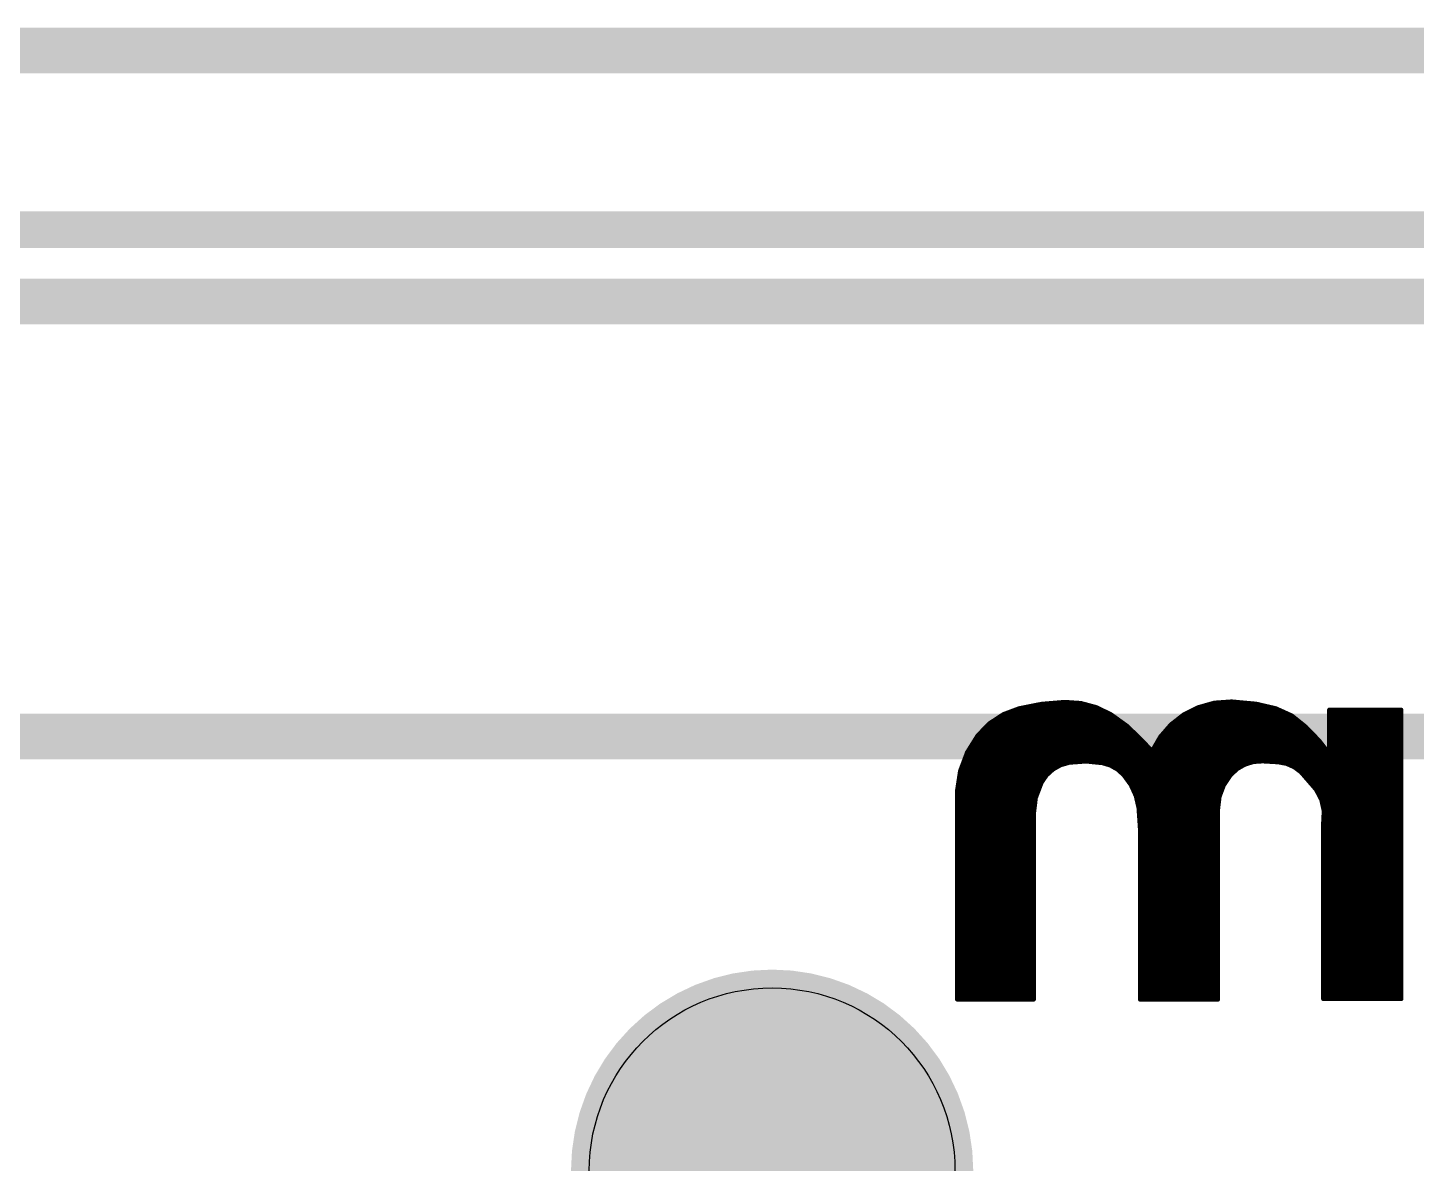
# Model space of a CAD drawing. Extents: x -128 to 56, y -3 to 18.
# Drawn here: x 14.15 to 21.87, y 10.33 to 16.64 of the extents above; entities that cross this region are included whole.
import ezdxf

# ---------------------------------------------------------------- set-up
doc = ezdxf.new("R2010")
doc.units = 0
for name, color, linetype in [('1', 12, 'CONTINUOUS'), ('16', 132, 'CONTINUOUS'), ('20', 53, 'CONTINUOUS'), ('21', 53, 'CONTINUOUS'), ('22', 53, 'CONTINUOUS'), ('29', 253, 'CONTINUOUS'), ('30', 253, 'CONTINUOUS')]:
    doc.layers.add(name, color=color, linetype=linetype)

msp = doc.modelspace()

# ---------------------------------------------------------------- linework, layer by layer
at = {"layer": '1', "const_width": 0.254}
for points in [[(0, 16.51), (54.61, 16.51)], [(9.398, 15.116), (23.868, 15.116)]]:
    msp.add_lwpolyline(points, dxfattribs=at)
at = {"layer": '16', "const_width": 0.254}
for points in [[(0, 16.51), (54.61, 16.51)], [(5.08, 12.7), (44.45, 12.7)]]:
    msp.add_lwpolyline(points, dxfattribs=at)
at = {"layer": '20', "const_width": 0.2032}
msp.add_lwpolyline([(54.61, 16.51), (0, 16.51)], dxfattribs=at)
at = {"layer": '20'}
msp.add_circle((18.288, 10.287), 1.016, dxfattribs=at)
at = {"layer": '21', "const_width": 0.2032}
msp.add_lwpolyline([(13.788, 15.515), (22.788, 15.515)], dxfattribs=at)
at = {"layer": '22', "const_width": 0.0254}
for points in [[(19.7856, 12.8798), (19.6596, 12.8549)], [(19.7756, 12.8778), (20.0275, 12.8778)], [(19.9136, 12.8905), (19.7856, 12.8798)], [(20.003, 12.8844), (19.9136, 12.8905)], [(20.0896, 12.8612), (20.003, 12.8844)], [(20.745, 12.8861), (20.6527, 12.86)], [(20.7158, 12.8778), (20.9886, 12.8778)], [(20.8407, 12.893), (20.745, 12.8861)], [(20.9779, 12.8803), (20.8407, 12.893)], [(21.0871, 12.8549), (20.9779, 12.8803)], [(19.573, 12.8222), (19.4955, 12.7715)], [(19.5415, 12.8016), (20.1984, 12.8016)], [(19.6596, 12.8549), (19.573, 12.8222)], [(19.5856, 12.827), (20.1597, 12.827)], [(19.653, 12.8524), (20.1076, 12.8524)], [(20.1701, 12.8219), (20.0896, 12.8612)], [(20.259, 12.7581), (20.1701, 12.8219)], [(20.5737, 12.8197), (20.5038, 12.765)], [(20.5506, 12.8016), (21.1921, 12.8016)], [(20.6527, 12.86), (20.5737, 12.8197)], [(20.5881, 12.827), (21.1485, 12.827)], [(20.6378, 12.8524), (21.0926, 12.8524)], [(21.176, 12.8145), (21.0871, 12.8549)], [(21.2522, 12.7533), (21.176, 12.8145)], [(21.783, 12.8473), (21.3843, 12.8473)], [(21.3843, 12.8473), (21.3843, 12.6263)], [(21.3843, 12.827), (21.783, 12.827)], [(21.3843, 12.8016), (21.783, 12.8016)], [(21.783, 11.242), (21.783, 12.8473)], [(19.4955, 12.7715), (19.431, 12.7051)], [(19.4507, 12.7254), (20.293, 12.7254)], [(19.4754, 12.7508), (20.2666, 12.7508)], [(19.5027, 12.7762), (20.2338, 12.7762)], [(20.3378, 12.6822), (20.259, 12.7581)], [(20.5038, 12.765), (20.4457, 12.6981)], [(20.4694, 12.7254), (21.2792, 12.7254)], [(20.4915, 12.7508), (21.2546, 12.7508)], [(20.5181, 12.7762), (21.2237, 12.7762)], [(21.3284, 12.6746), (21.2522, 12.7533)], [(21.3843, 12.7762), (21.783, 12.7762)], [(21.3843, 12.7508), (21.783, 12.7508)], [(21.3843, 12.7254), (21.783, 12.7254)], [(19.431, 12.7051), (19.3722, 12.6112)], [(19.396, 12.6492), (20.3691, 12.6492)], [(19.4119, 12.6746), (20.345, 12.6746)], [(19.4278, 12.7), (20.3193, 12.7)], [(20.3835, 12.634), (20.3378, 12.6822)], [(20.4457, 12.6981), (20.4013, 12.6213)], [(20.4174, 12.6492), (21.3478, 12.6492)], [(20.4321, 12.6746), (21.3284, 12.6746)], [(20.4473, 12.7), (21.3038, 12.7)], [(21.3614, 12.6314), (21.3284, 12.6746)], [(21.3843, 12.7), (21.783, 12.7)], [(21.3843, 12.6746), (21.783, 12.6746)], [(21.3843, 12.6492), (21.783, 12.6492)], [(19.3722, 12.6112), (19.3335, 12.5073)], [(19.358, 12.573), (21.783, 12.573)], [(19.3674, 12.5984), (21.783, 12.5984)], [(19.3801, 12.6238), (20.3942, 12.6238)], [(20.3926, 12.6249), (20.3835, 12.634)], [(20.3966, 12.6222), (20.3926, 12.6249)], [(20.4013, 12.6213), (20.3966, 12.6222)], [(20.4027, 12.6238), (21.783, 12.6238)], [(20.9636, 12.5595), (21.0134, 12.5628)], [(21.0134, 12.5628), (21.0998, 12.5578)], [(21.3843, 12.6263), (21.3614, 12.6314)], [(19.3335, 12.5073), (19.3167, 12.3977)], [(19.3319, 12.4968), (19.8256, 12.4968)], [(19.3391, 12.5222), (19.8567, 12.5222)], [(19.3485, 12.5476), (19.9124, 12.5476)], [(19.8119, 12.4843), (19.8484, 12.5176)], [(19.8484, 12.5176), (19.8915, 12.5417)], [(19.8915, 12.5417), (19.939, 12.5552)], [(19.939, 12.5552), (20.0318, 12.5622)], [(20.0318, 12.5622), (20.1244, 12.5527)], [(20.1244, 12.5527), (20.1679, 12.5394)], [(20.141, 12.5476), (20.924, 12.5476)], [(20.1679, 12.5394), (20.2075, 12.517)], [(20.1982, 12.5222), (20.8755, 12.5222)], [(20.2075, 12.517), (20.2413, 12.4866)], [(20.2299, 12.4968), (20.8467, 12.4968)], [(20.2413, 12.4866), (20.2814, 12.4317)], [(20.7969, 12.4294), (20.8356, 12.4866)], [(20.8356, 12.4866), (20.8724, 12.5204)], [(20.8724, 12.5204), (20.9157, 12.5451)], [(20.9157, 12.5451), (20.9636, 12.5595)], [(21.0998, 12.5578), (21.1461, 12.5491)], [(21.1461, 12.5491), (21.1892, 12.5302)], [(21.1496, 12.5476), (21.783, 12.5476)], [(21.1892, 12.5302), (21.2268, 12.5019)], [(21.1998, 12.5222), (21.783, 12.5222)], [(21.2268, 12.5019), (21.3106, 12.4054)], [(21.2312, 12.4968), (21.783, 12.4968)], [(19.3202, 12.4206), (19.7754, 12.4206)], [(19.3241, 12.446), (19.7858, 12.446)], [(19.328, 12.4714), (19.8032, 12.4714)], [(19.7519, 12.3585), (19.7841, 12.4435)], [(19.7841, 12.4435), (19.8119, 12.4843)], [(20.2524, 12.4714), (20.8253, 12.4714)], [(20.2709, 12.446), (20.8081, 12.446)], [(20.2814, 12.4317), (20.3097, 12.37)], [(20.2865, 12.4206), (20.7936, 12.4206)], [(20.7727, 12.3647), (20.7969, 12.4294)], [(21.2533, 12.4714), (21.783, 12.4714)], [(21.2753, 12.446), (21.783, 12.446)], [(21.2974, 12.4206), (21.783, 12.4206)], [(19.3167, 12.3977), (19.3167, 11.2395)], [(19.3167, 12.3952), (19.7658, 12.3952)], [(19.3167, 12.3698), (19.7561, 12.3698)], [(19.3167, 12.3444), (19.7501, 12.3444)], [(19.7409, 12.2682), (19.7519, 12.3585)], [(20.2981, 12.3952), (20.7841, 12.3952)], [(20.3097, 12.37), (20.3251, 12.3038)], [(20.3097, 12.3698), (20.7746, 12.3698)], [(20.3156, 12.3444), (20.7703, 12.3444)], [(20.7645, 12.2961), (20.7727, 12.3647)], [(21.3106, 12.4054), (21.3404, 12.3488)], [(21.316, 12.3952), (21.783, 12.3952)], [(21.3294, 12.3698), (21.783, 12.3698)], [(21.3404, 12.3488), (21.3543, 12.2864)], [(21.3414, 12.3444), (21.783, 12.3444)], [(19.3167, 12.319), (19.7471, 12.319)], [(19.3167, 12.2936), (19.744, 12.2936)], [(19.3167, 12.2682), (19.7409, 12.2682)], [(19.7409, 11.2395), (19.7409, 12.2682)], [(20.3216, 12.319), (20.7672, 12.319)], [(20.3251, 12.3038), (20.3327, 12.192)], [(20.3258, 12.2936), (20.7645, 12.2936)], [(20.3275, 12.2682), (20.7645, 12.2682)], [(20.7645, 11.2395), (20.7645, 12.2961)], [(21.347, 12.319), (21.783, 12.319)], [(21.3543, 12.2864), (21.3512, 12.2225)], [(21.3527, 12.2936), (21.783, 12.2936)], [(21.3534, 12.2682), (21.783, 12.2682)], [(19.3167, 12.2428), (19.7409, 12.2428)], [(19.3167, 12.2174), (19.7409, 12.2174)], [(19.3167, 12.192), (19.7409, 12.192)], [(20.3292, 12.2428), (20.7645, 12.2428)], [(20.331, 12.2174), (20.7645, 12.2174)], [(20.3327, 12.192), (20.3327, 11.2395)], [(20.3327, 12.192), (20.7645, 12.192)], [(21.3512, 12.2225), (21.3512, 11.242)], [(21.3512, 12.2174), (21.783, 12.2174)], [(21.3512, 12.192), (21.783, 12.192)], [(21.3522, 12.2428), (21.783, 12.2428)], [(19.3167, 12.1666), (19.7409, 12.1666)], [(19.3167, 12.1412), (19.7409, 12.1412)], [(19.3167, 12.1158), (19.7409, 12.1158)], [(20.3327, 12.1666), (20.7645, 12.1666)], [(20.3327, 12.1412), (20.7645, 12.1412)], [(20.3327, 12.1158), (20.7645, 12.1158)], [(21.3512, 12.1666), (21.783, 12.1666)], [(21.3512, 12.1412), (21.783, 12.1412)], [(21.3512, 12.1158), (21.783, 12.1158)], [(19.3167, 12.0904), (19.7409, 12.0904)], [(19.3167, 12.065), (19.7409, 12.065)], [(19.3167, 12.0396), (19.7409, 12.0396)], [(20.3327, 12.0904), (20.7645, 12.0904)], [(20.3327, 12.065), (20.7645, 12.065)], [(20.3327, 12.0396), (20.7645, 12.0396)], [(21.3512, 12.0904), (21.783, 12.0904)], [(21.3512, 12.065), (21.783, 12.065)], [(21.3512, 12.0396), (21.783, 12.0396)], [(19.3167, 12.0142), (19.7409, 12.0142)], [(19.3167, 11.9888), (19.7409, 11.9888)], [(19.3167, 11.9634), (19.7409, 11.9634)], [(20.3327, 12.0142), (20.7645, 12.0142)], [(20.3327, 11.9888), (20.7645, 11.9888)], [(20.3327, 11.9634), (20.7645, 11.9634)], [(21.3512, 12.0142), (21.783, 12.0142)], [(21.3512, 11.9888), (21.783, 11.9888)], [(21.3512, 11.9634), (21.783, 11.9634)], [(19.3167, 11.938), (19.7409, 11.938)], [(19.3167, 11.9126), (19.7409, 11.9126)], [(19.3167, 11.8872), (19.7409, 11.8872)], [(20.3327, 11.938), (20.7645, 11.938)], [(20.3327, 11.9126), (20.7645, 11.9126)], [(20.3327, 11.8872), (20.7645, 11.8872)], [(21.3512, 11.938), (21.783, 11.938)], [(21.3512, 11.9126), (21.783, 11.9126)], [(21.3512, 11.8872), (21.783, 11.8872)], [(19.3167, 11.8618), (19.7409, 11.8618)], [(19.3167, 11.8364), (19.7409, 11.8364)], [(19.3167, 11.811), (19.7409, 11.811)], [(20.3327, 11.8618), (20.7645, 11.8618)], [(20.3327, 11.8364), (20.7645, 11.8364)], [(20.3327, 11.811), (20.7645, 11.811)], [(21.3512, 11.8618), (21.783, 11.8618)], [(21.3512, 11.8364), (21.783, 11.8364)], [(21.3512, 11.811), (21.783, 11.811)], [(19.3167, 11.7856), (19.7409, 11.7856)], [(19.3167, 11.7602), (19.7409, 11.7602)], [(19.3167, 11.7348), (19.7409, 11.7348)], [(20.3327, 11.7856), (20.7645, 11.7856)], [(20.3327, 11.7602), (20.7645, 11.7602)], [(20.3327, 11.7348), (20.7645, 11.7348)], [(21.3512, 11.7856), (21.783, 11.7856)], [(21.3512, 11.7602), (21.783, 11.7602)], [(21.3512, 11.7348), (21.783, 11.7348)], [(19.3167, 11.7094), (19.7409, 11.7094)], [(19.3167, 11.684), (19.7409, 11.684)], [(19.3167, 11.6586), (19.7409, 11.6586)], [(20.3327, 11.7094), (20.7645, 11.7094)], [(20.3327, 11.684), (20.7645, 11.684)], [(20.3327, 11.6586), (20.7645, 11.6586)], [(21.3512, 11.7094), (21.783, 11.7094)], [(21.3512, 11.684), (21.783, 11.684)], [(21.3512, 11.6586), (21.783, 11.6586)], [(19.3167, 11.6332), (19.7409, 11.6332)], [(19.3167, 11.6078), (19.7409, 11.6078)], [(19.3167, 11.5824), (19.7409, 11.5824)], [(20.3327, 11.6332), (20.7645, 11.6332)], [(20.3327, 11.6078), (20.7645, 11.6078)], [(20.3327, 11.5824), (20.7645, 11.5824)], [(21.3512, 11.6332), (21.783, 11.6332)], [(21.3512, 11.6078), (21.783, 11.6078)], [(21.3512, 11.5824), (21.783, 11.5824)], [(19.3167, 11.557), (19.7409, 11.557)], [(19.3167, 11.5316), (19.7409, 11.5316)], [(19.3167, 11.5062), (19.7409, 11.5062)], [(20.3327, 11.557), (20.7645, 11.557)], [(20.3327, 11.5316), (20.7645, 11.5316)], [(20.3327, 11.5062), (20.7645, 11.5062)], [(21.3512, 11.557), (21.783, 11.557)], [(21.3512, 11.5316), (21.783, 11.5316)], [(21.3512, 11.5062), (21.783, 11.5062)], [(19.3167, 11.4808), (19.7409, 11.4808)], [(19.3167, 11.4554), (19.7409, 11.4554)], [(19.3167, 11.43), (19.7409, 11.43)], [(20.3327, 11.4808), (20.7645, 11.4808)], [(20.3327, 11.4554), (20.7645, 11.4554)], [(20.3327, 11.43), (20.7645, 11.43)], [(21.3512, 11.4808), (21.783, 11.4808)], [(21.3512, 11.4554), (21.783, 11.4554)], [(21.3512, 11.43), (21.783, 11.43)], [(19.3167, 11.4046), (19.7409, 11.4046)], [(19.3167, 11.3792), (19.7409, 11.3792)], [(19.3167, 11.3538), (19.7409, 11.3538)], [(19.3167, 11.3284), (19.7409, 11.3284)], [(20.3327, 11.4046), (20.7645, 11.4046)], [(20.3327, 11.3792), (20.7645, 11.3792)], [(20.3327, 11.3538), (20.7645, 11.3538)], [(20.3327, 11.3284), (20.7645, 11.3284)], [(21.3512, 11.4046), (21.783, 11.4046)], [(21.3512, 11.3792), (21.783, 11.3792)], [(21.3512, 11.3538), (21.783, 11.3538)], [(21.3512, 11.3284), (21.783, 11.3284)], [(19.3167, 11.303), (19.7409, 11.303)], [(19.3167, 11.2776), (19.7409, 11.2776)], [(19.3167, 11.2522), (19.7409, 11.2522)], [(20.3327, 11.303), (20.7645, 11.303)], [(20.3327, 11.2776), (20.7645, 11.2776)], [(20.3327, 11.2522), (20.7645, 11.2522)], [(21.3512, 11.303), (21.783, 11.303)], [(21.3512, 11.2776), (21.783, 11.2776)], [(21.3512, 11.2522), (21.783, 11.2522)], [(19.3167, 11.2395), (19.7409, 11.2395)], [(20.3327, 11.2395), (20.7645, 11.2395)], [(21.3512, 11.242), (21.783, 11.242)]]:
    msp.add_lwpolyline(points, dxfattribs=at)
at = {"layer": '22', "const_width": 0.0127}
for points in [[(19.7756, 12.8841, 1), (19.7756, 12.8715)], [(19.7851, 12.8861, 1), (19.7861, 12.8735)], [(19.7868, 12.8736, 1), (19.7844, 12.886)], [(19.914, 12.8968, 1), (19.9132, 12.8842)], [(19.9141, 12.8842, 1), (19.9131, 12.8968)], [(20.0046, 12.8905, 1), (20.0014, 12.8782)], [(20.0026, 12.878, 1), (20.0034, 12.8907)], [(20.0275, 12.8715, 1), (20.0275, 12.8841)], [(20.7158, 12.8841, 1), (20.7158, 12.8715)], [(20.7446, 12.8924, 1), (20.7455, 12.8797)], [(20.7467, 12.8799, 1), (20.7433, 12.8922)], [(20.8413, 12.8993, 1), (20.8401, 12.8867)], [(20.8412, 12.8867, 1), (20.8402, 12.8993)], [(20.9793, 12.8865, 1), (20.9765, 12.8741)], [(20.9773, 12.874, 1), (20.9785, 12.8866)], [(20.9886, 12.8715, 1), (20.9886, 12.8841)], [(19.5415, 12.8079, 1), (19.5415, 12.7953)], [(19.5707, 12.8282, 1), (19.5752, 12.8163)], [(19.5764, 12.8169, 1), (19.5695, 12.8276)], [(19.5856, 12.8333, 1), (19.5856, 12.8207)], [(19.653, 12.8588, 1), (19.653, 12.8461)], [(19.6584, 12.8611, 1), (19.6608, 12.8487)], [(19.6618, 12.849, 1), (19.6574, 12.8608)], [(20.0924, 12.8669, 1), (20.0868, 12.8555)], [(20.0879, 12.8551, 1), (20.0912, 12.8673)], [(20.1076, 12.8461, 1), (20.1076, 12.8588)], [(20.1597, 12.8207, 1), (20.1597, 12.8333)], [(20.1738, 12.8271, 1), (20.1664, 12.8167)], [(20.1673, 12.8162, 1), (20.1729, 12.8276)], [(20.1984, 12.7953, 1), (20.1984, 12.8079)], [(20.5506, 12.8079, 1), (20.5506, 12.7953)], [(20.5708, 12.8253, 1), (20.5766, 12.814)], [(20.5776, 12.8147, 1), (20.5698, 12.8247)], [(20.5881, 12.8333, 1), (20.5881, 12.8207)], [(20.6378, 12.8588, 1), (20.6378, 12.8461)], [(20.651, 12.8661, 1), (20.6544, 12.8539)], [(20.6556, 12.8543, 1), (20.6498, 12.8657)], [(21.0897, 12.8607, 1), (21.0845, 12.8491)], [(21.0857, 12.8487, 1), (21.0885, 12.8611)], [(21.0926, 12.8461, 1), (21.0926, 12.8588)], [(21.1485, 12.8207, 1), (21.1485, 12.8333)], [(21.18, 12.8194, 1), (21.1721, 12.8095)], [(21.1734, 12.8087, 1), (21.1787, 12.8202)], [(21.1921, 12.7953, 1), (21.1921, 12.8079)], [(21.3907, 12.8473, 1), (21.3779, 12.8473)], [(21.3843, 12.8537, 1), (21.3843, 12.841)], [(21.3843, 12.8333, 1), (21.3843, 12.8207)], [(21.3843, 12.8079, 1), (21.3843, 12.7953)], [(21.7894, 12.8473, 1), (21.7767, 12.8473)], [(21.783, 12.841, 1), (21.783, 12.8537)], [(21.783, 12.8207, 1), (21.783, 12.8333)], [(21.783, 12.7953, 1), (21.783, 12.8079)], [(19.4507, 12.7317, 1), (19.4507, 12.7191)], [(19.4754, 12.7571, 1), (19.4754, 12.7445)], [(19.492, 12.7768, 1), (19.499, 12.7662)], [(19.5001, 12.7671, 1), (19.491, 12.7759)], [(19.5027, 12.7826, 1), (19.5027, 12.7699)], [(20.2338, 12.7699, 1), (20.2338, 12.7826)], [(20.2634, 12.7627, 1), (20.2546, 12.7535)], [(20.2553, 12.7529, 1), (20.2627, 12.7633)], [(20.2666, 12.7445, 1), (20.2666, 12.7571)], [(20.293, 12.7191, 1), (20.293, 12.7317)], [(20.4694, 12.7317, 1), (20.4694, 12.7191)], [(20.4915, 12.7571, 1), (20.4915, 12.7445)], [(20.4999, 12.77, 1), (20.5078, 12.76)], [(20.5086, 12.7609, 1), (20.4991, 12.7692)], [(20.5181, 12.7826, 1), (20.5181, 12.7699)], [(21.2237, 12.7699, 1), (21.2237, 12.7826)], [(21.2568, 12.7577, 1), (21.2476, 12.7489)], [(21.2482, 12.7483, 1), (21.2562, 12.7583)], [(21.2546, 12.7445, 1), (21.2546, 12.7571)], [(21.2792, 12.7191, 1), (21.2792, 12.7317)], [(21.3843, 12.7826, 1), (21.3843, 12.7699)], [(21.3843, 12.7571, 1), (21.3843, 12.7445)], [(21.3843, 12.7317, 1), (21.3843, 12.7191)], [(21.783, 12.7699, 1), (21.783, 12.7826)], [(21.783, 12.7445, 1), (21.783, 12.7571)], [(21.783, 12.7191, 1), (21.783, 12.7317)], [(19.396, 12.6555, 1), (19.396, 12.6429)], [(19.4119, 12.6809, 1), (19.4119, 12.6683)], [(19.4278, 12.7064, 1), (19.4278, 12.6937)], [(19.4264, 12.7095, 1), (19.4356, 12.7007)], [(19.4364, 12.7017, 1), (19.4256, 12.7085)], [(20.3193, 12.6937, 1), (20.3193, 12.7064)], [(20.3424, 12.6866, 1), (20.3332, 12.6778)], [(20.3334, 12.6776, 1), (20.3422, 12.6868)], [(20.345, 12.6683, 1), (20.345, 12.6809)], [(20.3691, 12.6429, 1), (20.3691, 12.6555)], [(20.4174, 12.6555, 1), (20.4174, 12.6429)], [(20.4321, 12.6809, 1), (20.4321, 12.6683)], [(20.4409, 12.7023, 1), (20.4505, 12.6939)], [(20.4512, 12.6949, 1), (20.4402, 12.7013)], [(20.4473, 12.7064, 1), (20.4473, 12.6937)], [(21.3038, 12.6937, 1), (21.3038, 12.7064)], [(21.3334, 12.6785, 1), (21.3234, 12.6707)], [(21.3238, 12.6702, 1), (21.333, 12.679)], [(21.3284, 12.6683, 1), (21.3284, 12.6809)], [(21.3478, 12.6429, 1), (21.3478, 12.6555)], [(21.3843, 12.7064, 1), (21.3843, 12.6937)], [(21.3843, 12.6809, 1), (21.3843, 12.6683)], [(21.3843, 12.6555, 1), (21.3843, 12.6429)], [(21.783, 12.6937, 1), (21.783, 12.7064)], [(21.783, 12.6683, 1), (21.783, 12.6809)], [(21.783, 12.6429, 1), (21.783, 12.6555)], [(19.358, 12.5793, 1), (19.358, 12.5667)], [(19.3674, 12.6047, 1), (19.3674, 12.5921)], [(19.3668, 12.6145, 1), (19.3775, 12.6078)], [(19.3781, 12.6089, 1), (19.3662, 12.6134)], [(19.3801, 12.6302, 1), (19.3801, 12.6175)], [(20.388, 12.6385, 1), (20.379, 12.6295)], [(20.3789, 12.6296, 1), (20.3881, 12.6384)], [(20.3961, 12.6302, 1), (20.3891, 12.6196)], [(20.3881, 12.6204, 1), (20.3971, 12.6294)], [(20.3978, 12.6285, 1), (20.3954, 12.616)], [(20.393, 12.617, 1), (20.4001, 12.6275)], [(20.3942, 12.6175, 1), (20.3942, 12.6302)], [(20.3958, 12.6245, 1), (20.4068, 12.6181)], [(20.4027, 12.6302, 1), (20.4027, 12.6175)], [(20.4001, 12.6151, 1), (20.4025, 12.6275)], [(21.0138, 12.5691, 1), (21.013, 12.5565)], [(21.0138, 12.5565, 1), (21.013, 12.5691)], [(21.3628, 12.6376, 1), (21.36, 12.6252)], [(21.3564, 12.6275, 1), (21.3664, 12.6353)], [(21.3779, 12.6263, 1), (21.3907, 12.6263)], [(21.3829, 12.6201, 1), (21.3857, 12.6325)], [(21.783, 12.6175, 1), (21.783, 12.6302)], [(21.783, 12.5921, 1), (21.783, 12.6047)], [(21.783, 12.5667, 1), (21.783, 12.5793)], [(19.3319, 12.5031, 1), (19.3319, 12.4905)], [(19.3276, 12.5095, 1), (19.3395, 12.505)], [(19.3398, 12.5063, 1), (19.3273, 12.5082)], [(19.3391, 12.5285, 1), (19.3391, 12.5159)], [(19.3485, 12.554, 1), (19.3485, 12.5413)], [(19.8256, 12.4905, 1), (19.8256, 12.5031)], [(19.8453, 12.5231, 1), (19.8515, 12.512)], [(19.8527, 12.5129, 1), (19.8441, 12.5223)], [(19.8567, 12.5159, 1), (19.8567, 12.5285)], [(19.8898, 12.5478, 1), (19.8933, 12.5355)], [(19.8946, 12.5361, 1), (19.8884, 12.5472)], [(19.9124, 12.5413, 1), (19.9124, 12.554)], [(19.9385, 12.5615, 1), (19.9395, 12.5489)], [(19.9407, 12.5491, 1), (19.9373, 12.5613)], [(20.0325, 12.5685, 1), (20.0312, 12.5558)], [(20.0323, 12.5558, 1), (20.0313, 12.5685)], [(20.1263, 12.5588, 1), (20.1225, 12.5466)], [(20.1238, 12.5464, 1), (20.125, 12.559)], [(20.141, 12.554, 1), (20.141, 12.5413)], [(20.171, 12.5449, 1), (20.1648, 12.5338)], [(20.166, 12.5333, 1), (20.1697, 12.5454)], [(20.1982, 12.5285, 1), (20.1982, 12.5159)], [(20.2117, 12.5217, 1), (20.2032, 12.5123)], [(20.2043, 12.5115, 1), (20.2106, 12.5225)], [(20.2299, 12.5031, 1), (20.2299, 12.4905)], [(20.2464, 12.4903, 1), (20.2362, 12.4829)], [(20.8409, 12.483, 1), (20.8303, 12.4902)], [(20.8467, 12.4905, 1), (20.8467, 12.5031)], [(20.8692, 12.5259, 1), (20.8755, 12.5149)], [(20.8767, 12.5157, 1), (20.8681, 12.5251)], [(20.8755, 12.5159, 1), (20.8755, 12.5285)], [(20.9139, 12.5512, 1), (20.9176, 12.539)], [(20.9189, 12.5396, 1), (20.9126, 12.5506)], [(20.924, 12.5413, 1), (20.924, 12.554)], [(20.9632, 12.5658, 1), (20.964, 12.5532)], [(20.9654, 12.5534, 1), (20.9617, 12.5656)], [(21.101, 12.564, 1), (21.0986, 12.5516)], [(21.0994, 12.5515, 1), (21.1002, 12.5641)], [(21.1486, 12.555, 1), (21.1435, 12.5433)], [(21.1496, 12.554, 1), (21.1496, 12.5413)], [(21.1449, 12.5429, 1), (21.1472, 12.5554)], [(21.193, 12.5353, 1), (21.1853, 12.5251)], [(21.1866, 12.5244, 1), (21.1917, 12.536)], [(21.1998, 12.5285, 1), (21.1998, 12.5159)], [(21.2316, 12.5061, 1), (21.222, 12.4977)], [(21.223, 12.4968, 1), (21.2306, 12.507)], [(21.2312, 12.5031, 1), (21.2312, 12.4905)], [(21.783, 12.5413, 1), (21.783, 12.554)], [(21.783, 12.5159, 1), (21.783, 12.5285)], [(21.783, 12.4905, 1), (21.783, 12.5031)], [(19.3202, 12.4269, 1), (19.3202, 12.4143)], [(19.3241, 12.4523, 1), (19.3241, 12.4397)], [(19.328, 12.4778, 1), (19.328, 12.4651)], [(19.7754, 12.4143, 1), (19.7754, 12.4269)], [(19.7789, 12.4471, 1), (19.7893, 12.4399)], [(19.79, 12.4412, 1), (19.7782, 12.4458)], [(19.7858, 12.4397, 1), (19.7858, 12.4523)], [(19.8032, 12.4651, 1), (19.8032, 12.4778)], [(19.8077, 12.489, 1), (19.8162, 12.4796)], [(19.8172, 12.4807, 1), (19.8067, 12.4879)], [(20.2371, 12.4819, 1), (20.2455, 12.4913)], [(20.2524, 12.4778, 1), (20.2524, 12.4651)], [(20.2709, 12.4523, 1), (20.2709, 12.4397)], [(20.2871, 12.4344, 1), (20.2756, 12.4291)], [(20.2762, 12.428, 1), (20.2865, 12.4355)], [(20.2865, 12.4269, 1), (20.2865, 12.4143)], [(20.7916, 12.433, 1), (20.8021, 12.4258)], [(20.8028, 12.4272, 1), (20.7909, 12.4316)], [(20.7936, 12.4143, 1), (20.7936, 12.4269)], [(20.8081, 12.4397, 1), (20.8081, 12.4523)], [(20.8253, 12.4651, 1), (20.8253, 12.4778)], [(20.8313, 12.4913, 1), (20.8399, 12.4819)], [(21.2533, 12.4778, 1), (21.2533, 12.4651)], [(21.2753, 12.4523, 1), (21.2753, 12.4397)], [(21.2974, 12.4269, 1), (21.2974, 12.4143)], [(21.783, 12.4651, 1), (21.783, 12.4778)], [(21.783, 12.4397, 1), (21.783, 12.4523)], [(21.783, 12.4143, 1), (21.783, 12.4269)], [(19.3231, 12.3977, 1), (19.3103, 12.3977)], [(19.3167, 12.4016, 1), (19.3167, 12.3889)], [(19.3104, 12.3987, 1), (19.323, 12.3967)], [(19.3167, 12.3762, 1), (19.3167, 12.3635)], [(19.3167, 12.3507, 1), (19.3167, 12.3381)], [(19.7582, 12.3577, 1), (19.7455, 12.3592)], [(19.7459, 12.3607, 1), (19.7578, 12.3562)], [(19.7501, 12.3381, 1), (19.7501, 12.3507)], [(19.7561, 12.3635, 1), (19.7561, 12.3762)], [(19.7658, 12.3889, 1), (19.7658, 12.4016)], [(20.2981, 12.4016, 1), (20.2981, 12.3889)], [(20.3159, 12.3714, 1), (20.3035, 12.3685)], [(20.3097, 12.3762, 1), (20.3097, 12.3635)], [(20.3039, 12.3673, 1), (20.3154, 12.3726)], [(20.3156, 12.3507, 1), (20.3156, 12.3381)], [(20.779, 12.3639, 1), (20.7664, 12.3654)], [(20.7668, 12.3669, 1), (20.7787, 12.3625)], [(20.7703, 12.3381, 1), (20.7703, 12.3507)], [(20.7746, 12.3635, 1), (20.7746, 12.3762)], [(20.7841, 12.3889, 1), (20.7841, 12.4016)], [(21.3162, 12.4084, 1), (21.305, 12.4024)], [(21.3058, 12.4012, 1), (21.3154, 12.4096)], [(21.316, 12.4016, 1), (21.316, 12.3889)], [(21.3294, 12.3762, 1), (21.3294, 12.3635)], [(21.3466, 12.3502, 1), (21.3342, 12.3474)], [(21.3348, 12.3459, 1), (21.346, 12.3518)], [(21.3414, 12.3507, 1), (21.3414, 12.3381)], [(21.783, 12.3889, 1), (21.783, 12.4016)], [(21.783, 12.3635, 1), (21.783, 12.3762)], [(21.783, 12.3381, 1), (21.783, 12.3507)], [(19.3167, 12.3254, 1), (19.3167, 12.3127)], [(19.3167, 12.3, 1), (19.3167, 12.2873)], [(19.3167, 12.2745, 1), (19.3167, 12.2619)], [(19.7473, 12.2682, 1), (19.7345, 12.2682)], [(19.7346, 12.269, 1), (19.7472, 12.2674)], [(19.7409, 12.2619, 1), (19.7409, 12.2745)], [(19.744, 12.2873, 1), (19.744, 12.3)], [(19.7471, 12.3127, 1), (19.7471, 12.3254)], [(20.3216, 12.3254, 1), (20.3216, 12.3127)], [(20.3314, 12.3042, 1), (20.3188, 12.3034)], [(20.3189, 12.3024, 1), (20.3313, 12.3052)], [(20.3258, 12.3, 1), (20.3258, 12.2873)], [(20.3275, 12.2745, 1), (20.3275, 12.2619)], [(20.7709, 12.2961, 1), (20.7582, 12.2961)], [(20.7582, 12.2969, 1), (20.7708, 12.2953)], [(20.7645, 12.2873, 1), (20.7645, 12.3)], [(20.7645, 12.2619, 1), (20.7645, 12.2745)], [(20.7672, 12.3127, 1), (20.7672, 12.3254)], [(21.347, 12.3254, 1), (21.347, 12.3127)], [(21.3527, 12.3, 1), (21.3527, 12.2873)], [(21.3534, 12.2745, 1), (21.3534, 12.2619)], [(21.3606, 12.2861, 1), (21.3479, 12.2867)], [(21.3481, 12.285, 1), (21.3605, 12.2878)], [(21.783, 12.3127, 1), (21.783, 12.3254)], [(21.783, 12.2873, 1), (21.783, 12.3)], [(21.783, 12.2619, 1), (21.783, 12.2745)], [(19.3167, 12.2492, 1), (19.3167, 12.2365)], [(19.3167, 12.2238, 1), (19.3167, 12.2111)], [(19.3167, 12.1983, 1), (19.3167, 12.1857)], [(19.7409, 12.2365, 1), (19.7409, 12.2492)], [(19.7409, 12.2111, 1), (19.7409, 12.2238)], [(19.7409, 12.1857, 1), (19.7409, 12.1983)], [(20.3292, 12.2492, 1), (20.3292, 12.2365)], [(20.331, 12.2238, 1), (20.331, 12.2111)], [(20.3391, 12.192, 1), (20.3264, 12.192)], [(20.3327, 12.1983, 1), (20.3327, 12.1857)], [(20.3264, 12.1916, 1), (20.339, 12.1924)], [(20.7645, 12.2365, 1), (20.7645, 12.2492)], [(20.7645, 12.2111, 1), (20.7645, 12.2238)], [(20.7645, 12.1857, 1), (20.7645, 12.1983)], [(21.3576, 12.2225, 1), (21.3449, 12.2225)], [(21.3512, 12.2238, 1), (21.3512, 12.2111)], [(21.3449, 12.2228, 1), (21.3575, 12.2222)], [(21.3512, 12.1983, 1), (21.3512, 12.1857)], [(21.3522, 12.2492, 1), (21.3522, 12.2365)], [(21.783, 12.2365, 1), (21.783, 12.2492)], [(21.783, 12.2111, 1), (21.783, 12.2238)], [(21.783, 12.1857, 1), (21.783, 12.1983)], [(19.3167, 12.173, 1), (19.3167, 12.1603)], [(19.3167, 12.1476, 1), (19.3167, 12.1349)], [(19.3167, 12.1221, 1), (19.3167, 12.1095)], [(19.7409, 12.1603, 1), (19.7409, 12.173)], [(19.7409, 12.1349, 1), (19.7409, 12.1476)], [(19.7409, 12.1095, 1), (19.7409, 12.1221)], [(20.3327, 12.173, 1), (20.3327, 12.1603)], [(20.3327, 12.1476, 1), (20.3327, 12.1349)], [(20.3327, 12.1221, 1), (20.3327, 12.1095)], [(20.7645, 12.1603, 1), (20.7645, 12.173)], [(20.7645, 12.1349, 1), (20.7645, 12.1476)], [(20.7645, 12.1095, 1), (20.7645, 12.1221)], [(21.3512, 12.173, 1), (21.3512, 12.1603)], [(21.3512, 12.1476, 1), (21.3512, 12.1349)], [(21.3512, 12.1221, 1), (21.3512, 12.1095)], [(21.783, 12.1603, 1), (21.783, 12.173)], [(21.783, 12.1349, 1), (21.783, 12.1476)], [(21.783, 12.1095, 1), (21.783, 12.1221)], [(19.3167, 12.0968, 1), (19.3167, 12.0841)], [(19.3167, 12.0714, 1), (19.3167, 12.0587)], [(19.3167, 12.0459, 1), (19.3167, 12.0333)], [(19.7409, 12.0841, 1), (19.7409, 12.0968)], [(19.7409, 12.0587, 1), (19.7409, 12.0714)], [(19.7409, 12.0333, 1), (19.7409, 12.0459)], [(20.3327, 12.0968, 1), (20.3327, 12.0841)], [(20.3327, 12.0714, 1), (20.3327, 12.0587)], [(20.3327, 12.0459, 1), (20.3327, 12.0333)], [(20.7645, 12.0841, 1), (20.7645, 12.0968)], [(20.7645, 12.0587, 1), (20.7645, 12.0714)], [(20.7645, 12.0333, 1), (20.7645, 12.0459)], [(21.3512, 12.0968, 1), (21.3512, 12.0841)], [(21.3512, 12.0714, 1), (21.3512, 12.0587)], [(21.3512, 12.0459, 1), (21.3512, 12.0333)], [(21.783, 12.0841, 1), (21.783, 12.0968)], [(21.783, 12.0587, 1), (21.783, 12.0714)], [(21.783, 12.0333, 1), (21.783, 12.0459)], [(19.3167, 12.0206, 1), (19.3167, 12.0079)], [(19.3167, 11.9952, 1), (19.3167, 11.9825)], [(19.3167, 11.9697, 1), (19.3167, 11.9571)], [(19.7409, 12.0079, 1), (19.7409, 12.0206)], [(19.7409, 11.9825, 1), (19.7409, 11.9952)], [(19.7409, 11.9571, 1), (19.7409, 11.9697)], [(20.3327, 12.0206, 1), (20.3327, 12.0079)], [(20.3327, 11.9952, 1), (20.3327, 11.9825)], [(20.3327, 11.9697, 1), (20.3327, 11.9571)], [(20.7645, 12.0079, 1), (20.7645, 12.0206)], [(20.7645, 11.9825, 1), (20.7645, 11.9952)], [(20.7645, 11.9571, 1), (20.7645, 11.9697)], [(21.3512, 12.0206, 1), (21.3512, 12.0079)], [(21.3512, 11.9952, 1), (21.3512, 11.9825)], [(21.3512, 11.9697, 1), (21.3512, 11.9571)], [(21.783, 12.0079, 1), (21.783, 12.0206)], [(21.783, 11.9825, 1), (21.783, 11.9952)], [(21.783, 11.9571, 1), (21.783, 11.9697)], [(19.3167, 11.9444, 1), (19.3167, 11.9317)], [(19.3167, 11.919, 1), (19.3167, 11.9063)], [(19.3167, 11.8935, 1), (19.3167, 11.8809)], [(19.7409, 11.9317, 1), (19.7409, 11.9444)], [(19.7409, 11.9063, 1), (19.7409, 11.919)], [(19.7409, 11.8809, 1), (19.7409, 11.8935)], [(20.3327, 11.9444, 1), (20.3327, 11.9317)], [(20.3327, 11.919, 1), (20.3327, 11.9063)], [(20.3327, 11.8935, 1), (20.3327, 11.8809)], [(20.7645, 11.9317, 1), (20.7645, 11.9444)], [(20.7645, 11.9063, 1), (20.7645, 11.919)], [(20.7645, 11.8809, 1), (20.7645, 11.8935)], [(21.3512, 11.9444, 1), (21.3512, 11.9317)], [(21.3512, 11.919, 1), (21.3512, 11.9063)], [(21.3512, 11.8935, 1), (21.3512, 11.8809)], [(21.783, 11.9317, 1), (21.783, 11.9444)], [(21.783, 11.9063, 1), (21.783, 11.919)], [(21.783, 11.8809, 1), (21.783, 11.8935)], [(19.3167, 11.8428, 1), (19.3167, 11.8301)], [(19.3167, 11.8681, 1), (19.3167, 11.8555)], [(19.3167, 11.8173, 1), (19.3167, 11.8047)], [(19.7409, 11.8555, 1), (19.7409, 11.8681)], [(19.7409, 11.8301, 1), (19.7409, 11.8428)], [(19.7409, 11.8047, 1), (19.7409, 11.8173)], [(20.3327, 11.8681, 1), (20.3327, 11.8555)], [(20.3327, 11.8428, 1), (20.3327, 11.8301)], [(20.3327, 11.8173, 1), (20.3327, 11.8047)], [(20.7645, 11.8555, 1), (20.7645, 11.8681)], [(20.7645, 11.8301, 1), (20.7645, 11.8428)], [(20.7645, 11.8047, 1), (20.7645, 11.8173)], [(21.3512, 11.8681, 1), (21.3512, 11.8555)], [(21.3512, 11.8428, 1), (21.3512, 11.8301)], [(21.3512, 11.8173, 1), (21.3512, 11.8047)], [(21.783, 11.8555, 1), (21.783, 11.8681)], [(21.783, 11.8301, 1), (21.783, 11.8428)], [(21.783, 11.8047, 1), (21.783, 11.8173)], [(19.3167, 11.7666, 1), (19.3167, 11.7539)], [(19.3167, 11.7919, 1), (19.3167, 11.7793)], [(19.3167, 11.7411, 1), (19.3167, 11.7285)], [(19.7409, 11.7793, 1), (19.7409, 11.7919)], [(19.7409, 11.7539, 1), (19.7409, 11.7666)], [(19.7409, 11.7285, 1), (19.7409, 11.7411)], [(20.3327, 11.7919, 1), (20.3327, 11.7793)], [(20.3327, 11.7666, 1), (20.3327, 11.7539)], [(20.3327, 11.7411, 1), (20.3327, 11.7285)], [(20.7645, 11.7793, 1), (20.7645, 11.7919)], [(20.7645, 11.7539, 1), (20.7645, 11.7666)], [(20.7645, 11.7285, 1), (20.7645, 11.7411)], [(21.3512, 11.7919, 1), (21.3512, 11.7793)], [(21.3512, 11.7666, 1), (21.3512, 11.7539)], [(21.3512, 11.7411, 1), (21.3512, 11.7285)], [(21.783, 11.7793, 1), (21.783, 11.7919)], [(21.783, 11.7539, 1), (21.783, 11.7666)], [(21.783, 11.7285, 1), (21.783, 11.7411)], [(19.3167, 11.6904, 1), (19.3167, 11.6777)], [(19.3167, 11.7157, 1), (19.3167, 11.7031)], [(19.3167, 11.6649, 1), (19.3167, 11.6523)], [(19.7409, 11.7031, 1), (19.7409, 11.7157)], [(19.7409, 11.6777, 1), (19.7409, 11.6904)], [(19.7409, 11.6523, 1), (19.7409, 11.6649)], [(20.3327, 11.7157, 1), (20.3327, 11.7031)], [(20.3327, 11.6904, 1), (20.3327, 11.6777)], [(20.3327, 11.6649, 1), (20.3327, 11.6523)], [(20.7645, 11.7031, 1), (20.7645, 11.7157)], [(20.7645, 11.6777, 1), (20.7645, 11.6904)], [(20.7645, 11.6523, 1), (20.7645, 11.6649)], [(21.3512, 11.7157, 1), (21.3512, 11.7031)], [(21.3512, 11.6904, 1), (21.3512, 11.6777)], [(21.3512, 11.6649, 1), (21.3512, 11.6523)], [(21.783, 11.7031, 1), (21.783, 11.7157)], [(21.783, 11.6777, 1), (21.783, 11.6904)], [(21.783, 11.6523, 1), (21.783, 11.6649)], [(19.3167, 11.6142, 1), (19.3167, 11.6015)], [(19.3167, 11.6395, 1), (19.3167, 11.6269)], [(19.3167, 11.5887, 1), (19.3167, 11.5761)], [(19.7409, 11.6269, 1), (19.7409, 11.6395)], [(19.7409, 11.6015, 1), (19.7409, 11.6142)], [(19.7409, 11.5761, 1), (19.7409, 11.5887)], [(20.3327, 11.6395, 1), (20.3327, 11.6269)], [(20.3327, 11.6142, 1), (20.3327, 11.6015)], [(20.3327, 11.5887, 1), (20.3327, 11.5761)], [(20.7645, 11.6269, 1), (20.7645, 11.6395)], [(20.7645, 11.6015, 1), (20.7645, 11.6142)], [(20.7645, 11.5761, 1), (20.7645, 11.5887)], [(21.3512, 11.6395, 1), (21.3512, 11.6269)], [(21.3512, 11.6142, 1), (21.3512, 11.6015)], [(21.3512, 11.5887, 1), (21.3512, 11.5761)], [(21.783, 11.6269, 1), (21.783, 11.6395)], [(21.783, 11.6015, 1), (21.783, 11.6142)], [(21.783, 11.5761, 1), (21.783, 11.5887)], [(19.3167, 11.538, 1), (19.3167, 11.5253)], [(19.3167, 11.5633, 1), (19.3167, 11.5507)], [(19.3167, 11.5125, 1), (19.3167, 11.4999)], [(19.7409, 11.5507, 1), (19.7409, 11.5633)], [(19.7409, 11.5253, 1), (19.7409, 11.538)], [(19.7409, 11.4999, 1), (19.7409, 11.5125)], [(20.3327, 11.5633, 1), (20.3327, 11.5507)], [(20.3327, 11.538, 1), (20.3327, 11.5253)], [(20.3327, 11.5125, 1), (20.3327, 11.4999)], [(20.7645, 11.5507, 1), (20.7645, 11.5633)], [(20.7645, 11.5253, 1), (20.7645, 11.538)], [(20.7645, 11.4999, 1), (20.7645, 11.5125)], [(21.3512, 11.5633, 1), (21.3512, 11.5507)], [(21.3512, 11.538, 1), (21.3512, 11.5253)], [(21.3512, 11.5125, 1), (21.3512, 11.4999)], [(21.783, 11.5507, 1), (21.783, 11.5633)], [(21.783, 11.5253, 1), (21.783, 11.538)], [(21.783, 11.4999, 1), (21.783, 11.5125)], [(19.3167, 11.4618, 1), (19.3167, 11.4491)], [(19.3167, 11.4871, 1), (19.3167, 11.4745)], [(19.3167, 11.4363, 1), (19.3167, 11.4237)], [(19.7409, 11.4745, 1), (19.7409, 11.4871)], [(19.7409, 11.4491, 1), (19.7409, 11.4618)], [(19.7409, 11.4237, 1), (19.7409, 11.4363)], [(20.3327, 11.4871, 1), (20.3327, 11.4745)], [(20.3327, 11.4618, 1), (20.3327, 11.4491)], [(20.3327, 11.4363, 1), (20.3327, 11.4237)], [(20.7645, 11.4745, 1), (20.7645, 11.4871)], [(20.7645, 11.4491, 1), (20.7645, 11.4618)], [(20.7645, 11.4237, 1), (20.7645, 11.4363)], [(21.3512, 11.4871, 1), (21.3512, 11.4745)], [(21.3512, 11.4618, 1), (21.3512, 11.4491)], [(21.3512, 11.4363, 1), (21.3512, 11.4237)], [(21.783, 11.4745, 1), (21.783, 11.4871)], [(21.783, 11.4491, 1), (21.783, 11.4618)], [(21.783, 11.4237, 1), (21.783, 11.4363)], [(19.3167, 11.3856, 1), (19.3167, 11.3729)], [(19.3167, 11.4109, 1), (19.3167, 11.3983)], [(19.3167, 11.3601, 1), (19.3167, 11.3475)], [(19.3167, 11.3347, 1), (19.3167, 11.3221)], [(19.7409, 11.3983, 1), (19.7409, 11.4109)], [(19.7409, 11.3729, 1), (19.7409, 11.3856)], [(19.7409, 11.3475, 1), (19.7409, 11.3601)], [(19.7409, 11.3221, 1), (19.7409, 11.3347)], [(20.3327, 11.4109, 1), (20.3327, 11.3983)], [(20.3327, 11.3856, 1), (20.3327, 11.3729)], [(20.3327, 11.3601, 1), (20.3327, 11.3475)], [(20.3327, 11.3347, 1), (20.3327, 11.3221)], [(20.7645, 11.3983, 1), (20.7645, 11.4109)], [(20.7645, 11.3729, 1), (20.7645, 11.3856)], [(20.7645, 11.3475, 1), (20.7645, 11.3601)], [(20.7645, 11.3221, 1), (20.7645, 11.3347)], [(21.3512, 11.4109, 1), (21.3512, 11.3983)], [(21.3512, 11.3856, 1), (21.3512, 11.3729)], [(21.3512, 11.3601, 1), (21.3512, 11.3475)], [(21.3512, 11.3347, 1), (21.3512, 11.3221)], [(21.783, 11.3983, 1), (21.783, 11.4109)], [(21.783, 11.3729, 1), (21.783, 11.3856)], [(21.783, 11.3475, 1), (21.783, 11.3601)], [(21.783, 11.3221, 1), (21.783, 11.3347)], [(19.3167, 11.3094, 1), (19.3167, 11.2967)], [(19.3167, 11.284, 1), (19.3167, 11.2713)], [(19.3167, 11.2585, 1), (19.3167, 11.2459)], [(19.7409, 11.2967, 1), (19.7409, 11.3094)], [(19.7409, 11.2713, 1), (19.7409, 11.284)], [(19.7409, 11.2459, 1), (19.7409, 11.2585)], [(20.3327, 11.3094, 1), (20.3327, 11.2967)], [(20.3327, 11.284, 1), (20.3327, 11.2713)], [(20.3327, 11.2585, 1), (20.3327, 11.2459)], [(20.7645, 11.2967, 1), (20.7645, 11.3094)], [(20.7645, 11.2713, 1), (20.7645, 11.284)], [(20.7645, 11.2459, 1), (20.7645, 11.2585)], [(21.3512, 11.3094, 1), (21.3512, 11.2967)], [(21.3512, 11.284, 1), (21.3512, 11.2713)], [(21.3512, 11.2585, 1), (21.3512, 11.2459)], [(21.783, 11.2967, 1), (21.783, 11.3094)], [(21.783, 11.2713, 1), (21.783, 11.284)], [(21.783, 11.2459, 1), (21.783, 11.2585)], [(19.3167, 11.2459, 1), (19.3167, 11.2332)], [(19.3103, 11.2395, 1), (19.3231, 11.2395)], [(19.7345, 11.2395, 1), (19.7473, 11.2395)], [(19.7409, 11.2332, 1), (19.7409, 11.2459)], [(20.3327, 11.2459, 1), (20.3327, 11.2332)], [(20.3264, 11.2395, 1), (20.3391, 11.2395)], [(20.7582, 11.2395, 1), (20.7709, 11.2395)], [(20.7645, 11.2332, 1), (20.7645, 11.2459)], [(21.3512, 11.2484, 1), (21.3512, 11.2357)], [(21.3449, 11.242, 1), (21.3576, 11.242)], [(21.7767, 11.242, 1), (21.7894, 11.242)], [(21.783, 11.2357, 1), (21.783, 11.2484)]]:
    msp.add_lwpolyline(points, format="xyb", dxfattribs=at)
at = {"layer": '29', "const_width": 1.1176}
msp.add_lwpolyline([(18.288, 9.7282, 1), (18.288, 10.8458, 1), (18.288, 9.7282)], format="xyb", dxfattribs=at)
at = {"layer": '30', "const_width": 1.1176}
msp.add_lwpolyline([(18.288, 9.7282, 1), (18.288, 10.8458, 1), (18.288, 9.7282)], format="xyb", dxfattribs=at)

doc.saveas('drawing.dxf')
